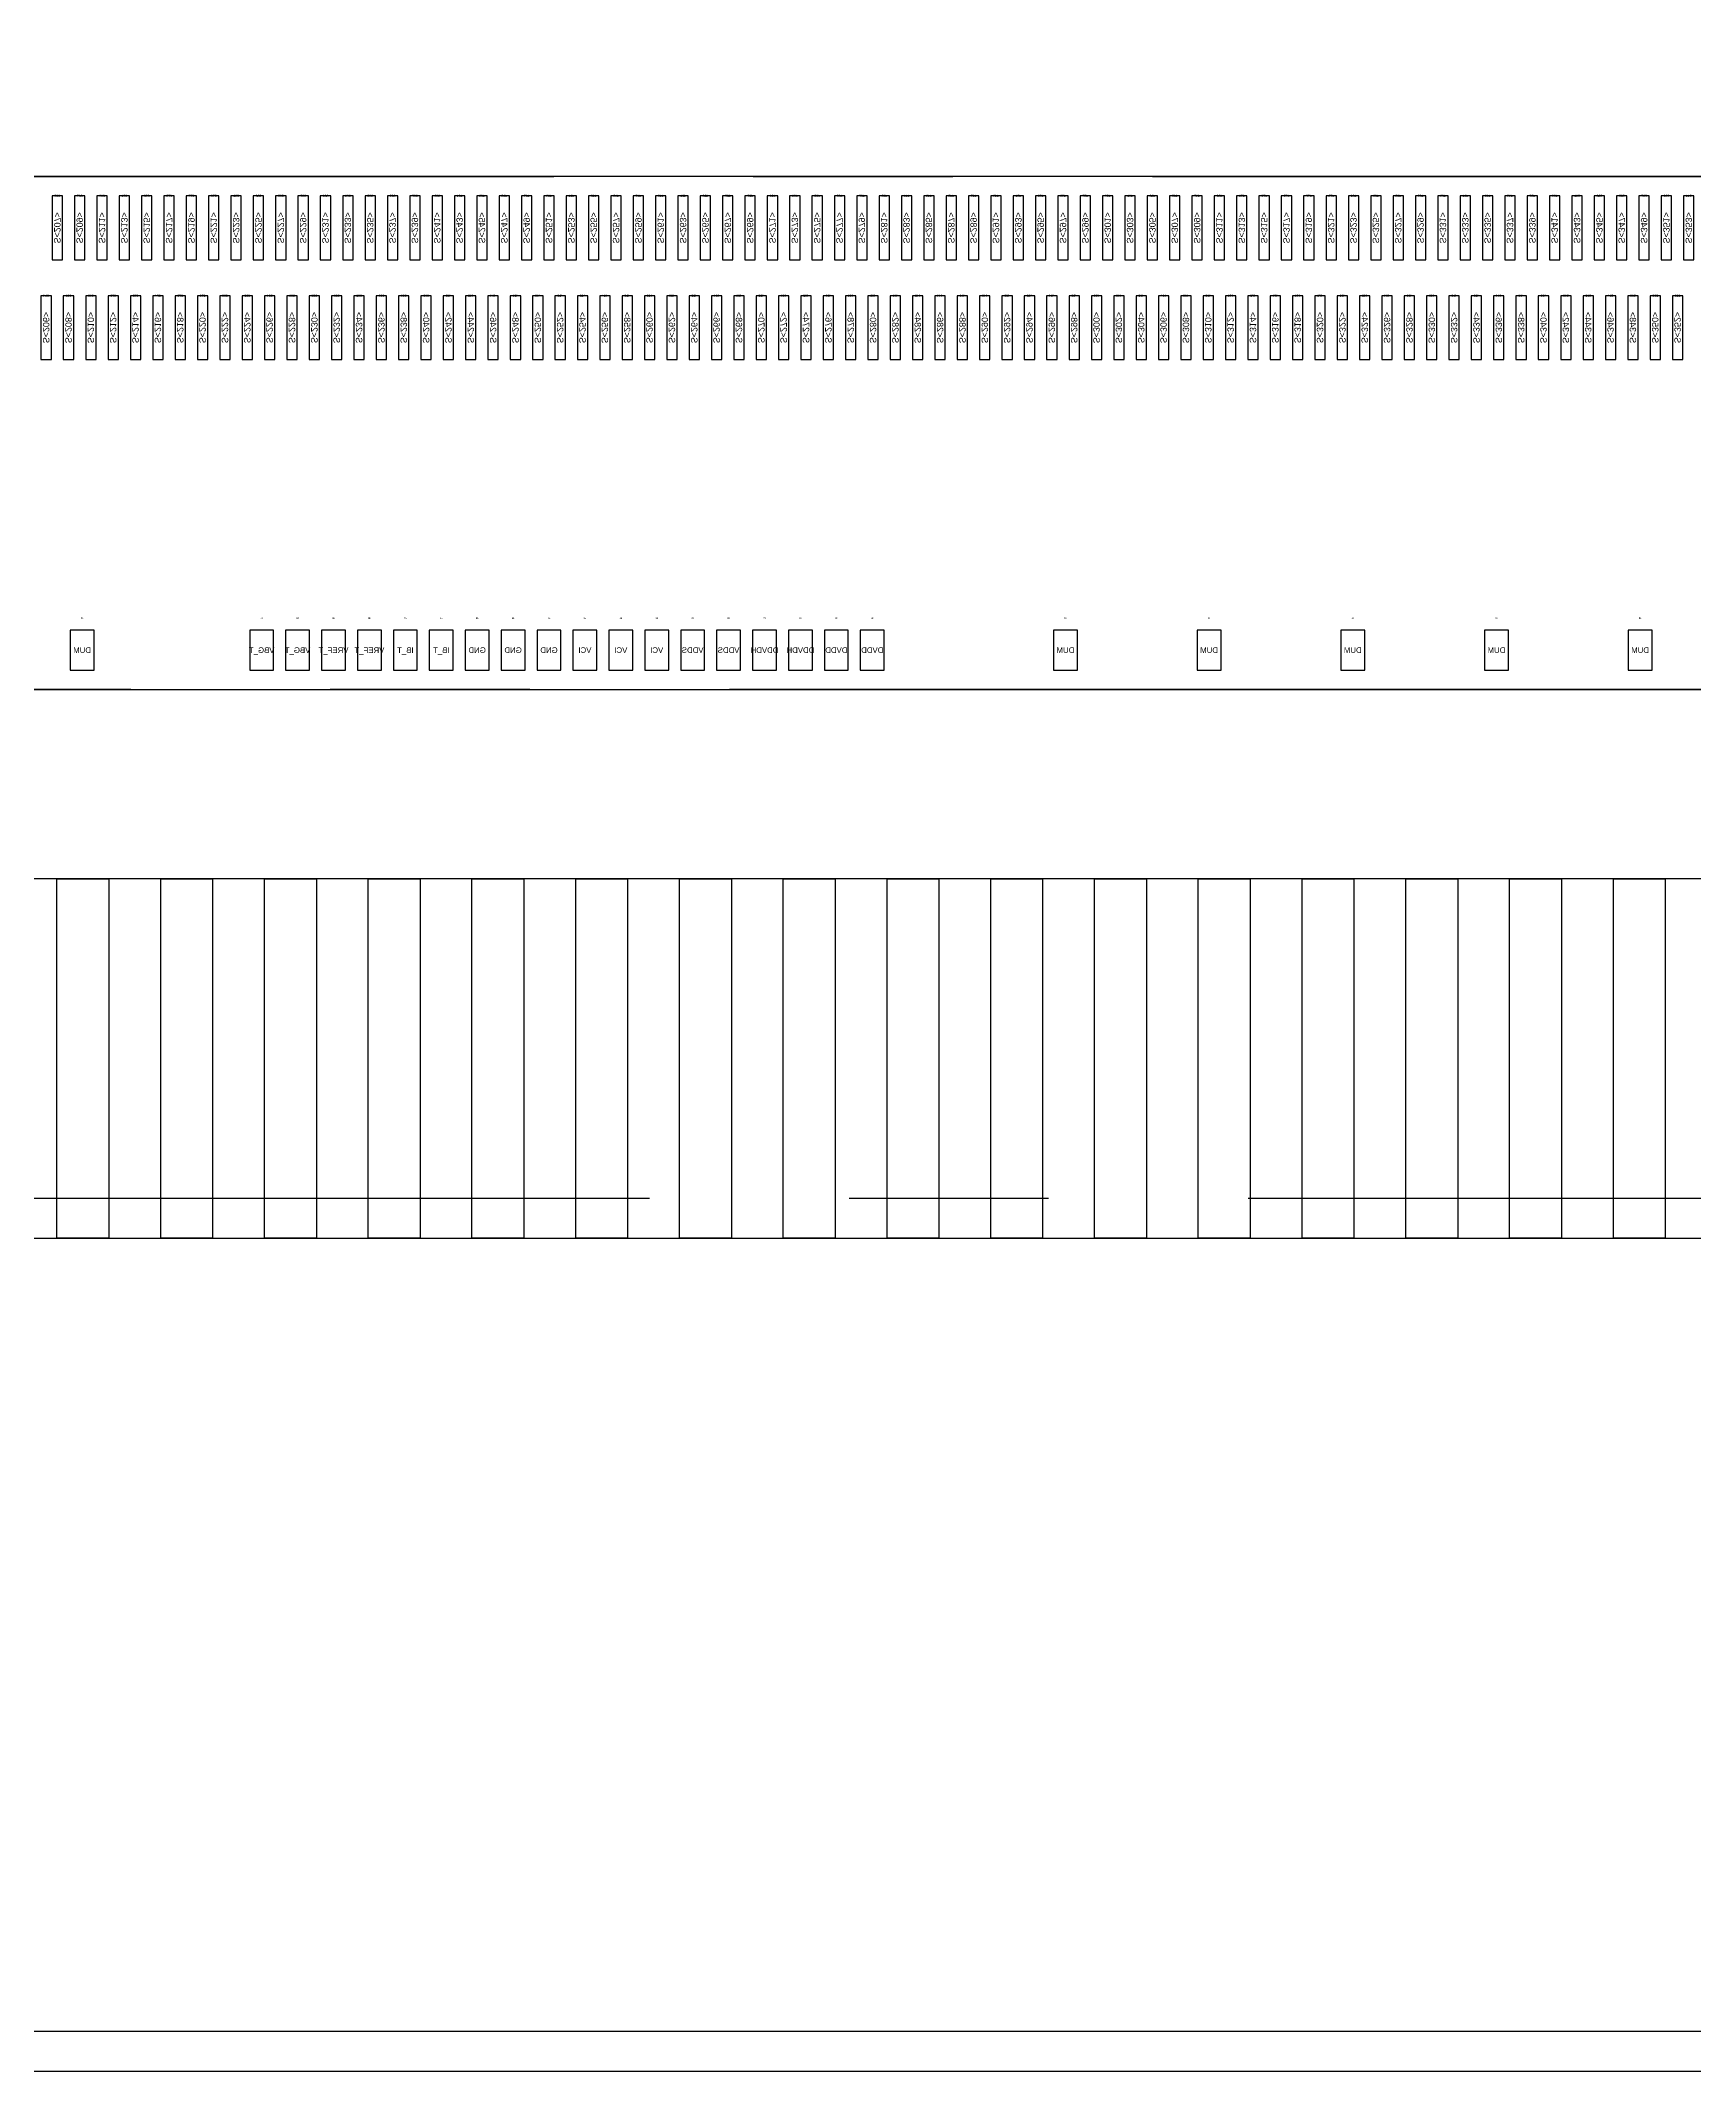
# Model space of a CAD drawing. Header units: millimetres. Extents: x 818 to 1306, y 1648 to 2013.
# Drawn here: x 952.452 to 954.524, y 1839.059 to 1841.603 of the extents above; entities that cross this region are included whole.
import ezdxf
from ezdxf.enums import TextEntityAlignment as Align

# ---------------------------------------------------------------- set-up
doc = ezdxf.new("R2010")
doc.units = ezdxf.units.MM
doc.linetypes.add('CENTER', pattern=[2, 1.25, -0.25, 0.25, -0.25])
for name, color, linetype in [('110_000', 3, 'Continuous'), ('192_000', 3, 'Continuous'), ('249_254', 3, 'Continuous'), ('ARRAY', 255, 'Continuous'), ('center', 1, 'CENTER'), ('FPC', 30, 'Continuous')]:
    doc.layers.add(name, color=color, linetype=linetype)
doc.layers.add('尺寸线 DIM', color=3, linetype='Continuous', lineweight=15)
doc.styles.get("Standard").update_dxf_attribs({"font": 'arial.ttf'})

# ---------------------------------------------------------------- blocks, each defined once
blk = doc.blocks.new('NV3006A1N_PAD')
at = {"layer": '110_000'}
for points in [[(-3.3185, 0.217), (-3.3185, 0.297), (-3.3055, 0.297), (-3.3055, 0.217), (-3.3185, 0.217)], [(-3.2905, 0.217), (-3.2905, 0.297), (-3.2775, 0.297), (-3.2775, 0.217), (-3.2905, 0.217)], [(-3.2625, 0.217), (-3.2625, 0.297), (-3.2495, 0.297), (-3.2495, 0.217), (-3.2625, 0.217)], [(-3.2345, 0.217), (-3.2345, 0.297), (-3.2215, 0.297), (-3.2215, 0.217), (-3.2345, 0.217)], [(-3.2065, 0.217), (-3.2065, 0.297), (-3.1935, 0.297), (-3.1935, 0.217), (-3.2065, 0.217)], [(-3.1785, 0.217), (-3.1785, 0.297), (-3.1655, 0.297), (-3.1655, 0.217), (-3.1785, 0.217)], [(-3.1505, 0.217), (-3.1505, 0.297), (-3.1375, 0.297), (-3.1375, 0.217), (-3.1505, 0.217)], [(-3.1225, 0.217), (-3.1225, 0.297), (-3.1095, 0.297), (-3.1095, 0.217), (-3.1225, 0.217)], [(-3.0945, 0.217), (-3.0945, 0.297), (-3.0815, 0.297), (-3.0815, 0.217), (-3.0945, 0.217)], [(-3.0665, 0.217), (-3.0665, 0.297), (-3.0535, 0.297), (-3.0535, 0.217), (-3.0665, 0.217)], [(-3.0385, 0.217), (-3.0385, 0.297), (-3.0255, 0.297), (-3.0255, 0.217), (-3.0385, 0.217)], [(-3.0105, 0.217), (-3.0105, 0.297), (-2.9975, 0.297), (-2.9975, 0.217), (-3.0105, 0.217)], [(-2.9825, 0.217), (-2.9825, 0.297), (-2.9695, 0.297), (-2.9695, 0.217), (-2.9825, 0.217)], [(-2.9545, 0.217), (-2.9545, 0.297), (-2.9415, 0.297), (-2.9415, 0.217), (-2.9545, 0.217)], [(-2.9265, 0.217), (-2.9265, 0.297), (-2.9135, 0.297), (-2.9135, 0.217), (-2.9265, 0.217)], [(-2.8985, 0.217), (-2.8985, 0.297), (-2.8855, 0.297), (-2.8855, 0.217), (-2.8985, 0.217)], [(-2.8705, 0.217), (-2.8705, 0.297), (-2.8575, 0.297), (-2.8575, 0.217), (-2.8705, 0.217)], [(-2.8425, 0.217), (-2.8425, 0.297), (-2.8295, 0.297), (-2.8295, 0.217), (-2.8425, 0.217)], [(-2.8145, 0.217), (-2.8145, 0.297), (-2.8015, 0.297), (-2.8015, 0.217), (-2.8145, 0.217)], [(-2.7865, 0.217), (-2.7865, 0.297), (-2.7735, 0.297), (-2.7735, 0.217), (-2.7865, 0.217)], [(-2.7585, 0.217), (-2.7585, 0.297), (-2.7455, 0.297), (-2.7455, 0.217), (-2.7585, 0.217)], [(-2.7305, 0.217), (-2.7305, 0.297), (-2.7175, 0.297), (-2.7175, 0.217), (-2.7305, 0.217)], [(-2.7025, 0.217), (-2.7025, 0.297), (-2.6895, 0.297), (-2.6895, 0.217), (-2.7025, 0.217)], [(-2.6745, 0.217), (-2.6745, 0.297), (-2.6615, 0.297), (-2.6615, 0.217), (-2.6745, 0.217)], [(-2.6465, 0.217), (-2.6465, 0.297), (-2.6335, 0.297), (-2.6335, 0.217), (-2.6465, 0.217)], [(-2.6185, 0.217), (-2.6185, 0.297), (-2.6055, 0.297), (-2.6055, 0.217), (-2.6185, 0.217)], [(-2.5905, 0.217), (-2.5905, 0.297), (-2.5775, 0.297), (-2.5775, 0.217), (-2.5905, 0.217)], [(-2.5625, 0.217), (-2.5625, 0.297), (-2.5495, 0.297), (-2.5495, 0.217), (-2.5625, 0.217)], [(-2.5345, 0.217), (-2.5345, 0.297), (-2.5215, 0.297), (-2.5215, 0.217), (-2.5345, 0.217)], [(-2.5065, 0.217), (-2.5065, 0.297), (-2.4935, 0.297), (-2.4935, 0.217), (-2.5065, 0.217)], [(-2.4785, 0.217), (-2.4785, 0.297), (-2.4655, 0.297), (-2.4655, 0.217), (-2.4785, 0.217)], [(-2.4505, 0.217), (-2.4505, 0.297), (-2.4375, 0.297), (-2.4375, 0.217), (-2.4505, 0.217)], [(-2.4225, 0.217), (-2.4225, 0.297), (-2.4095, 0.297), (-2.4095, 0.217), (-2.4225, 0.217)], [(-2.3945, 0.217), (-2.3945, 0.297), (-2.3815, 0.297), (-2.3815, 0.217), (-2.3945, 0.217)], [(-2.3665, 0.217), (-2.3665, 0.297), (-2.3535, 0.297), (-2.3535, 0.217), (-2.3665, 0.217)], [(-2.3385, 0.217), (-2.3385, 0.297), (-2.3255, 0.297), (-2.3255, 0.217), (-2.3385, 0.217)], [(-2.3105, 0.217), (-2.3105, 0.297), (-2.2975, 0.297), (-2.2975, 0.217), (-2.3105, 0.217)], [(-2.2825, 0.217), (-2.2825, 0.297), (-2.2695, 0.297), (-2.2695, 0.217), (-2.2825, 0.217)], [(-2.2545, 0.217), (-2.2545, 0.297), (-2.2415, 0.297), (-2.2415, 0.217), (-2.2545, 0.217)], [(-2.2265, 0.217), (-2.2265, 0.297), (-2.2135, 0.297), (-2.2135, 0.217), (-2.2265, 0.217)], [(-2.1985, 0.217), (-2.1985, 0.297), (-2.1855, 0.297), (-2.1855, 0.217), (-2.1985, 0.217)], [(-2.1705, 0.217), (-2.1705, 0.297), (-2.1575, 0.297), (-2.1575, 0.217), (-2.1705, 0.217)], [(-2.1425, 0.217), (-2.1425, 0.297), (-2.1295, 0.297), (-2.1295, 0.217), (-2.1425, 0.217)], [(-2.1145, 0.217), (-2.1145, 0.297), (-2.1015, 0.297), (-2.1015, 0.217), (-2.1145, 0.217)], [(-2.0865, 0.217), (-2.0865, 0.297), (-2.0735, 0.297), (-2.0735, 0.217), (-2.0865, 0.217)], [(-2.0585, 0.217), (-2.0585, 0.297), (-2.0455, 0.297), (-2.0455, 0.217), (-2.0585, 0.217)], [(-2.0305, 0.217), (-2.0305, 0.297), (-2.0175, 0.297), (-2.0175, 0.217), (-2.0305, 0.217)], [(-2.0025, 0.217), (-2.0025, 0.297), (-1.9895, 0.297), (-1.9895, 0.217), (-2.0025, 0.217)], [(-1.9745, 0.217), (-1.9745, 0.297), (-1.9615, 0.297), (-1.9615, 0.217), (-1.9745, 0.217)], [(-1.9465, 0.217), (-1.9465, 0.297), (-1.9335, 0.297), (-1.9335, 0.217), (-1.9465, 0.217)], [(-1.9185, 0.217), (-1.9185, 0.297), (-1.9055, 0.297), (-1.9055, 0.217), (-1.9185, 0.217)], [(-1.8905, 0.217), (-1.8905, 0.297), (-1.8775, 0.297), (-1.8775, 0.217), (-1.8905, 0.217)], [(-1.8625, 0.217), (-1.8625, 0.297), (-1.8495, 0.297), (-1.8495, 0.217), (-1.8625, 0.217)], [(-1.8345, 0.217), (-1.8345, 0.297), (-1.8215, 0.297), (-1.8215, 0.217), (-1.8345, 0.217)], [(-1.8065, 0.217), (-1.8065, 0.297), (-1.7935, 0.297), (-1.7935, 0.217), (-1.8065, 0.217)], [(-1.7785, 0.217), (-1.7785, 0.297), (-1.7655, 0.297), (-1.7655, 0.217), (-1.7785, 0.217)], [(-1.7505, 0.217), (-1.7505, 0.297), (-1.7375, 0.297), (-1.7375, 0.217), (-1.7505, 0.217)], [(-1.7225, 0.217), (-1.7225, 0.297), (-1.7095, 0.297), (-1.7095, 0.217), (-1.7225, 0.217)], [(-1.6945, 0.217), (-1.6945, 0.297), (-1.6815, 0.297), (-1.6815, 0.217), (-1.6945, 0.217)], [(-1.6665, 0.217), (-1.6665, 0.297), (-1.6535, 0.297), (-1.6535, 0.217), (-1.6665, 0.217)], [(-1.6385, 0.217), (-1.6385, 0.297), (-1.6255, 0.297), (-1.6255, 0.217), (-1.6385, 0.217)], [(-1.6105, 0.217), (-1.6105, 0.297), (-1.5975, 0.297), (-1.5975, 0.217), (-1.6105, 0.217)], [(-1.5825, 0.217), (-1.5825, 0.297), (-1.5695, 0.297), (-1.5695, 0.217), (-1.5825, 0.217)], [(-1.5545, 0.217), (-1.5545, 0.297), (-1.5415, 0.297), (-1.5415, 0.217), (-1.5545, 0.217)], [(-1.5265, 0.217), (-1.5265, 0.297), (-1.5135, 0.297), (-1.5135, 0.217), (-1.5265, 0.217)], [(-1.4985, 0.217), (-1.4985, 0.297), (-1.4855, 0.297), (-1.4855, 0.217), (-1.4985, 0.217)], [(-1.4705, 0.217), (-1.4705, 0.297), (-1.4575, 0.297), (-1.4575, 0.217), (-1.4705, 0.217)], [(-1.4425, 0.217), (-1.4425, 0.297), (-1.4295, 0.297), (-1.4295, 0.217), (-1.4425, 0.217)], [(-1.4145, 0.217), (-1.4145, 0.297), (-1.4015, 0.297), (-1.4015, 0.217), (-1.4145, 0.217)], [(-1.3865, 0.217), (-1.3865, 0.297), (-1.3735, 0.297), (-1.3735, 0.217), (-1.3865, 0.217)], [(-1.3585, 0.217), (-1.3585, 0.297), (-1.3455, 0.297), (-1.3455, 0.217), (-1.3585, 0.217)], [(-1.3305, 0.217), (-1.3305, 0.297), (-1.3175, 0.297), (-1.3175, 0.217), (-1.3305, 0.217)], [(-1.3025, 0.217), (-1.3025, 0.297), (-1.2895, 0.297), (-1.2895, 0.217), (-1.3025, 0.217)], [(-1.2745, 0.217), (-1.2745, 0.297), (-1.2615, 0.297), (-1.2615, 0.217), (-1.2745, 0.217)], [(-3.3045, 0.092), (-3.3045, 0.172), (-3.2915, 0.172), (-3.2915, 0.092), (-3.3045, 0.092)], [(-3.2765, 0.092), (-3.2765, 0.172), (-3.2635, 0.172), (-3.2635, 0.092), (-3.2765, 0.092)], [(-3.2485, 0.092), (-3.2485, 0.172), (-3.2355, 0.172), (-3.2355, 0.092), (-3.2485, 0.092)], [(-3.2205, 0.092), (-3.2205, 0.172), (-3.2075, 0.172), (-3.2075, 0.092), (-3.2205, 0.092)], [(-3.1925, 0.092), (-3.1925, 0.172), (-3.1795, 0.172), (-3.1795, 0.092), (-3.1925, 0.092)], [(-3.1645, 0.092), (-3.1645, 0.172), (-3.1515, 0.172), (-3.1515, 0.092), (-3.1645, 0.092)], [(-3.1365, 0.092), (-3.1365, 0.172), (-3.1235, 0.172), (-3.1235, 0.092), (-3.1365, 0.092)], [(-3.1085, 0.092), (-3.1085, 0.172), (-3.0955, 0.172), (-3.0955, 0.092), (-3.1085, 0.092)], [(-3.0805, 0.092), (-3.0805, 0.172), (-3.0675, 0.172), (-3.0675, 0.092), (-3.0805, 0.092)], [(-3.0525, 0.092), (-3.0525, 0.172), (-3.0395, 0.172), (-3.0395, 0.092), (-3.0525, 0.092)], [(-3.0245, 0.092), (-3.0245, 0.172), (-3.0115, 0.172), (-3.0115, 0.092), (-3.0245, 0.092)], [(-2.9965, 0.092), (-2.9965, 0.172), (-2.9835, 0.172), (-2.9835, 0.092), (-2.9965, 0.092)], [(-2.9685, 0.092), (-2.9685, 0.172), (-2.9555, 0.172), (-2.9555, 0.092), (-2.9685, 0.092)], [(-2.9405, 0.092), (-2.9405, 0.172), (-2.9275, 0.172), (-2.9275, 0.092), (-2.9405, 0.092)], [(-2.9125, 0.092), (-2.9125, 0.172), (-2.8995, 0.172), (-2.8995, 0.092), (-2.9125, 0.092)], [(-2.8845, 0.092), (-2.8845, 0.172), (-2.8715, 0.172), (-2.8715, 0.092), (-2.8845, 0.092)], [(-2.8565, 0.092), (-2.8565, 0.172), (-2.8435, 0.172), (-2.8435, 0.092), (-2.8565, 0.092)], [(-2.8285, 0.092), (-2.8285, 0.172), (-2.8155, 0.172), (-2.8155, 0.092), (-2.8285, 0.092)], [(-2.8005, 0.092), (-2.8005, 0.172), (-2.7875, 0.172), (-2.7875, 0.092), (-2.8005, 0.092)], [(-2.7725, 0.092), (-2.7725, 0.172), (-2.7595, 0.172), (-2.7595, 0.092), (-2.7725, 0.092)], [(-2.7445, 0.092), (-2.7445, 0.172), (-2.7315, 0.172), (-2.7315, 0.092), (-2.7445, 0.092)], [(-2.7165, 0.092), (-2.7165, 0.172), (-2.7035, 0.172), (-2.7035, 0.092), (-2.7165, 0.092)], [(-2.6885, 0.092), (-2.6885, 0.172), (-2.6755, 0.172), (-2.6755, 0.092), (-2.6885, 0.092)], [(-2.6605, 0.092), (-2.6605, 0.172), (-2.6475, 0.172), (-2.6475, 0.092), (-2.6605, 0.092)], [(-2.6325, 0.092), (-2.6325, 0.172), (-2.6195, 0.172), (-2.6195, 0.092), (-2.6325, 0.092)], [(-2.6045, 0.092), (-2.6045, 0.172), (-2.5915, 0.172), (-2.5915, 0.092), (-2.6045, 0.092)], [(-2.5765, 0.092), (-2.5765, 0.172), (-2.5635, 0.172), (-2.5635, 0.092), (-2.5765, 0.092)], [(-2.5485, 0.092), (-2.5485, 0.172), (-2.5355, 0.172), (-2.5355, 0.092), (-2.5485, 0.092)], [(-2.5205, 0.092), (-2.5205, 0.172), (-2.5075, 0.172), (-2.5075, 0.092), (-2.5205, 0.092)], [(-2.4925, 0.092), (-2.4925, 0.172), (-2.4795, 0.172), (-2.4795, 0.092), (-2.4925, 0.092)], [(-2.4645, 0.092), (-2.4645, 0.172), (-2.4515, 0.172), (-2.4515, 0.092), (-2.4645, 0.092)], [(-2.4365, 0.092), (-2.4365, 0.172), (-2.4235, 0.172), (-2.4235, 0.092), (-2.4365, 0.092)], [(-2.4085, 0.092), (-2.4085, 0.172), (-2.3955, 0.172), (-2.3955, 0.092), (-2.4085, 0.092)], [(-2.3805, 0.092), (-2.3805, 0.172), (-2.3675, 0.172), (-2.3675, 0.092), (-2.3805, 0.092)], [(-2.3525, 0.092), (-2.3525, 0.172), (-2.3395, 0.172), (-2.3395, 0.092), (-2.3525, 0.092)], [(-2.3245, 0.092), (-2.3245, 0.172), (-2.3115, 0.172), (-2.3115, 0.092), (-2.3245, 0.092)], [(-2.2965, 0.092), (-2.2965, 0.172), (-2.2835, 0.172), (-2.2835, 0.092), (-2.2965, 0.092)], [(-2.2685, 0.092), (-2.2685, 0.172), (-2.2555, 0.172), (-2.2555, 0.092), (-2.2685, 0.092)], [(-2.2405, 0.092), (-2.2405, 0.172), (-2.2275, 0.172), (-2.2275, 0.092), (-2.2405, 0.092)], [(-2.2125, 0.092), (-2.2125, 0.172), (-2.1995, 0.172), (-2.1995, 0.092), (-2.2125, 0.092)], [(-2.1845, 0.092), (-2.1845, 0.172), (-2.1715, 0.172), (-2.1715, 0.092), (-2.1845, 0.092)], [(-2.1565, 0.092), (-2.1565, 0.172), (-2.1435, 0.172), (-2.1435, 0.092), (-2.1565, 0.092)], [(-2.1285, 0.092), (-2.1285, 0.172), (-2.1155, 0.172), (-2.1155, 0.092), (-2.1285, 0.092)], [(-2.1005, 0.092), (-2.1005, 0.172), (-2.0875, 0.172), (-2.0875, 0.092), (-2.1005, 0.092)], [(-2.0725, 0.092), (-2.0725, 0.172), (-2.0595, 0.172), (-2.0595, 0.092), (-2.0725, 0.092)], [(-2.0445, 0.092), (-2.0445, 0.172), (-2.0315, 0.172), (-2.0315, 0.092), (-2.0445, 0.092)], [(-2.0165, 0.092), (-2.0165, 0.172), (-2.0035, 0.172), (-2.0035, 0.092), (-2.0165, 0.092)], [(-1.9885, 0.092), (-1.9885, 0.172), (-1.9755, 0.172), (-1.9755, 0.092), (-1.9885, 0.092)], [(-1.9605, 0.092), (-1.9605, 0.172), (-1.9475, 0.172), (-1.9475, 0.092), (-1.9605, 0.092)], [(-1.9325, 0.092), (-1.9325, 0.172), (-1.9195, 0.172), (-1.9195, 0.092), (-1.9325, 0.092)], [(-1.9045, 0.092), (-1.9045, 0.172), (-1.8915, 0.172), (-1.8915, 0.092), (-1.9045, 0.092)], [(-1.8765, 0.092), (-1.8765, 0.172), (-1.8635, 0.172), (-1.8635, 0.092), (-1.8765, 0.092)], [(-1.8485, 0.092), (-1.8485, 0.172), (-1.8355, 0.172), (-1.8355, 0.092), (-1.8485, 0.092)], [(-1.8205, 0.092), (-1.8205, 0.172), (-1.8075, 0.172), (-1.8075, 0.092), (-1.8205, 0.092)], [(-1.7925, 0.092), (-1.7925, 0.172), (-1.7795, 0.172), (-1.7795, 0.092), (-1.7925, 0.092)], [(-1.7645, 0.092), (-1.7645, 0.172), (-1.7515, 0.172), (-1.7515, 0.092), (-1.7645, 0.092)], [(-1.7365, 0.092), (-1.7365, 0.172), (-1.7235, 0.172), (-1.7235, 0.092), (-1.7365, 0.092)], [(-1.7085, 0.092), (-1.7085, 0.172), (-1.6955, 0.172), (-1.6955, 0.092), (-1.7085, 0.092)], [(-1.6805, 0.092), (-1.6805, 0.172), (-1.6675, 0.172), (-1.6675, 0.092), (-1.6805, 0.092)], [(-1.6525, 0.092), (-1.6525, 0.172), (-1.6395, 0.172), (-1.6395, 0.092), (-1.6525, 0.092)], [(-1.6245, 0.092), (-1.6245, 0.172), (-1.6115, 0.172), (-1.6115, 0.092), (-1.6245, 0.092)], [(-1.5965, 0.092), (-1.5965, 0.172), (-1.5835, 0.172), (-1.5835, 0.092), (-1.5965, 0.092)], [(-1.5685, 0.092), (-1.5685, 0.172), (-1.5555, 0.172), (-1.5555, 0.092), (-1.5685, 0.092)], [(-1.5405, 0.092), (-1.5405, 0.172), (-1.5275, 0.172), (-1.5275, 0.092), (-1.5405, 0.092)], [(-1.5125, 0.092), (-1.5125, 0.172), (-1.4995, 0.172), (-1.4995, 0.092), (-1.5125, 0.092)], [(-1.4845, 0.092), (-1.4845, 0.172), (-1.4715, 0.172), (-1.4715, 0.092), (-1.4845, 0.092)], [(-1.4565, 0.092), (-1.4565, 0.172), (-1.4435, 0.172), (-1.4435, 0.092), (-1.4565, 0.092)], [(-1.4285, 0.092), (-1.4285, 0.172), (-1.4155, 0.172), (-1.4155, 0.092), (-1.4285, 0.092)], [(-1.4005, 0.092), (-1.4005, 0.172), (-1.3875, 0.172), (-1.3875, 0.092), (-1.4005, 0.092)], [(-1.3725, 0.092), (-1.3725, 0.172), (-1.3595, 0.172), (-1.3595, 0.092), (-1.3725, 0.092)], [(-1.3445, 0.092), (-1.3445, 0.172), (-1.3315, 0.172), (-1.3315, 0.092), (-1.3445, 0.092)], [(-1.3165, 0.092), (-1.3165, 0.172), (-1.3035, 0.172), (-1.3035, 0.092), (-1.3165, 0.092)], [(-1.2885, 0.092), (-1.2885, 0.172), (-1.2755, 0.172), (-1.2755, 0.092), (-1.2885, 0.092)], [(-1.2605, 0.092), (-1.2605, 0.172), (-1.2475, 0.172), (-1.2475, 0.092), (-1.2605, 0.092)], [(-3.266, -0.297), (-3.266, -0.247), (-3.236, -0.247), (-3.236, -0.297), (-3.266, -0.297)], [(-3.086, -0.297), (-3.086, -0.247), (-3.056, -0.247), (-3.056, -0.297), (-3.086, -0.297)], [(-2.906, -0.297), (-2.906, -0.247), (-2.876, -0.247), (-2.876, -0.297), (-2.906, -0.297)], [(-2.726, -0.297), (-2.726, -0.247), (-2.696, -0.247), (-2.696, -0.297), (-2.726, -0.297)], [(-2.546, -0.297), (-2.546, -0.247), (-2.516, -0.247), (-2.516, -0.297), (-2.546, -0.297)], [(-2.304, -0.297), (-2.304, -0.247), (-2.274, -0.247), (-2.274, -0.297), (-2.304, -0.297)], [(-2.259, -0.297), (-2.259, -0.247), (-2.229, -0.247), (-2.229, -0.297), (-2.259, -0.297)], [(-2.214, -0.297), (-2.214, -0.247), (-2.184, -0.247), (-2.184, -0.297), (-2.214, -0.297)], [(-2.169, -0.297), (-2.169, -0.247), (-2.139, -0.247), (-2.139, -0.297), (-2.169, -0.297)], [(-2.124, -0.297), (-2.124, -0.247), (-2.094, -0.247), (-2.094, -0.297), (-2.124, -0.297)], [(-2.079, -0.297), (-2.079, -0.247), (-2.049, -0.247), (-2.049, -0.297), (-2.079, -0.297)], [(-2.034, -0.297), (-2.034, -0.247), (-2.004, -0.247), (-2.004, -0.297), (-2.034, -0.297)], [(-1.989, -0.297), (-1.989, -0.247), (-1.959, -0.247), (-1.959, -0.297), (-1.989, -0.297)], [(-1.944, -0.297), (-1.944, -0.247), (-1.914, -0.247), (-1.914, -0.297), (-1.944, -0.297)], [(-1.899, -0.297), (-1.899, -0.247), (-1.869, -0.247), (-1.869, -0.297), (-1.899, -0.297)], [(-1.854, -0.297), (-1.854, -0.247), (-1.824, -0.247), (-1.824, -0.297), (-1.854, -0.297)], [(-1.809, -0.297), (-1.809, -0.247), (-1.779, -0.247), (-1.779, -0.297), (-1.809, -0.297)], [(-1.764, -0.297), (-1.764, -0.247), (-1.734, -0.247), (-1.734, -0.297), (-1.764, -0.297)], [(-1.719, -0.297), (-1.719, -0.247), (-1.689, -0.247), (-1.689, -0.297), (-1.719, -0.297)], [(-1.674, -0.297), (-1.674, -0.247), (-1.644, -0.247), (-1.644, -0.297), (-1.674, -0.297)], [(-1.629, -0.297), (-1.629, -0.247), (-1.599, -0.247), (-1.599, -0.297), (-1.629, -0.297)], [(-1.584, -0.297), (-1.584, -0.247), (-1.554, -0.247), (-1.554, -0.297), (-1.584, -0.297)], [(-1.539, -0.297), (-1.539, -0.247), (-1.509, -0.247), (-1.509, -0.297), (-1.539, -0.297)], [(-1.314, -0.297), (-1.314, -0.247), (-1.284, -0.247), (-1.284, -0.297), (-1.314, -0.297)]]:
    blk.add_lwpolyline(points, dxfattribs=at)
at = {"layer": '249_254'}
blk.add_lwpolyline([(-5.36, -0.3215), (-5.36, 0.3215), (5.36, 0.3215), (5.36, -0.3215), (-5.36, -0.3215)], dxfattribs=at)
at = {"layer": '110_000'}
for s, p in [('S<353>', (-3.312, 0.257)), ('S<351>', (-3.284, 0.257)), ('S<349>', (-3.256, 0.257)), ('S<347>', (-3.228, 0.257)), ('S<345>', (-3.2, 0.257)), ('S<343>', (-3.172, 0.257)), ('S<341>', (-3.144, 0.257)), ('S<339>', (-3.116, 0.257)), ('S<337>', (-3.088, 0.257)), ('S<335>', (-3.06, 0.257)), ('S<333>', (-3.032, 0.257)), ('S<331>', (-3.004, 0.257)), ('S<329>', (-2.976, 0.257)), ('S<327>', (-2.948, 0.257)), ('S<325>', (-2.92, 0.257)), ('S<323>', (-2.892, 0.257)), ('S<321>', (-2.864, 0.257)), ('S<319>', (-2.836, 0.257)), ('S<317>', (-2.808, 0.257)), ('S<315>', (-2.78, 0.257)), ('S<313>', (-2.752, 0.257)), ('S<311>', (-2.724, 0.257)), ('S<309>', (-2.696, 0.257)), ('S<307>', (-2.668, 0.257)), ('S<305>', (-2.64, 0.257)), ('S<303>', (-2.612, 0.257)), ('S<301>', (-2.584, 0.257)), ('S<299>', (-2.556, 0.257)), ('S<297>', (-2.528, 0.257)), ('S<295>', (-2.5, 0.257)), ('S<293>', (-2.472, 0.257)), ('S<291>', (-2.444, 0.257)), ('S<289>', (-2.416, 0.257)), ('S<287>', (-2.388, 0.257)), ('S<285>', (-2.36, 0.257)), ('S<283>', (-2.332, 0.257)), ('S<281>', (-2.304, 0.257)), ('S<279>', (-2.276, 0.257)), ('S<277>', (-2.248, 0.257)), ('S<275>', (-2.22, 0.257)), ('S<273>', (-2.192, 0.257)), ('S<271>', (-2.164, 0.257)), ('S<269>', (-2.136, 0.257)), ('S<267>', (-2.108, 0.257)), ('S<265>', (-2.08, 0.257)), ('S<263>', (-2.052, 0.257)), ('S<261>', (-2.024, 0.257)), ('S<259>', (-1.996, 0.257)), ('S<257>', (-1.968, 0.257)), ('S<255>', (-1.94, 0.257)), ('S<253>', (-1.912, 0.257)), ('S<251>', (-1.884, 0.257)), ('S<249>', (-1.856, 0.257)), ('S<247>', (-1.828, 0.257)), ('S<245>', (-1.8, 0.257)), ('S<243>', (-1.772, 0.257)), ('S<241>', (-1.744, 0.257)), ('S<239>', (-1.716, 0.257)), ('S<237>', (-1.688, 0.257)), ('S<235>', (-1.66, 0.257)), ('S<233>', (-1.632, 0.257)), ('S<231>', (-1.604, 0.257)), ('S<229>', (-1.576, 0.257)), ('S<227>', (-1.548, 0.257)), ('S<225>', (-1.52, 0.257)), ('S<223>', (-1.492, 0.257)), ('S<221>', (-1.464, 0.257)), ('S<219>', (-1.436, 0.257)), ('S<217>', (-1.408, 0.257)), ('S<215>', (-1.38, 0.257)), ('S<213>', (-1.352, 0.257)), ('S<211>', (-1.324, 0.257)), ('S<209>', (-1.296, 0.257)), ('S<207>', (-1.268, 0.257)), ('S<352>', (-3.298, 0.132)), ('S<350>', (-3.27, 0.132)), ('S<348>', (-3.242, 0.132)), ('S<346>', (-3.214, 0.132)), ('S<344>', (-3.186, 0.132)), ('S<342>', (-3.158, 0.132)), ('S<340>', (-3.13, 0.132)), ('S<338>', (-3.102, 0.132)), ('S<336>', (-3.074, 0.132)), ('S<334>', (-3.046, 0.132)), ('S<332>', (-3.018, 0.132)), ('S<330>', (-2.99, 0.132)), ('S<328>', (-2.962, 0.132)), ('S<326>', (-2.934, 0.132)), ('S<324>', (-2.906, 0.132)), ('S<322>', (-2.878, 0.132)), ('S<320>', (-2.85, 0.132)), ('S<318>', (-2.822, 0.132)), ('S<316>', (-2.794, 0.132)), ('S<314>', (-2.766, 0.132)), ('S<312>', (-2.738, 0.132)), ('S<310>', (-2.71, 0.132)), ('S<308>', (-2.682, 0.132)), ('S<306>', (-2.654, 0.132)), ('S<304>', (-2.626, 0.132)), ('S<302>', (-2.598, 0.132)), ('S<300>', (-2.57, 0.132)), ('S<298>', (-2.542, 0.132)), ('S<296>', (-2.514, 0.132)), ('S<294>', (-2.486, 0.132)), ('S<292>', (-2.458, 0.132)), ('S<290>', (-2.43, 0.132)), ('S<288>', (-2.402, 0.132)), ('S<286>', (-2.374, 0.132)), ('S<284>', (-2.346, 0.132)), ('S<282>', (-2.318, 0.132)), ('S<280>', (-2.29, 0.132)), ('S<278>', (-2.262, 0.132)), ('S<276>', (-2.234, 0.132)), ('S<274>', (-2.206, 0.132)), ('S<272>', (-2.178, 0.132)), ('S<270>', (-2.15, 0.132)), ('S<268>', (-2.122, 0.132)), ('S<266>', (-2.094, 0.132)), ('S<264>', (-2.066, 0.132)), ('S<262>', (-2.038, 0.132)), ('S<260>', (-2.01, 0.132)), ('S<258>', (-1.982, 0.132)), ('S<256>', (-1.954, 0.132)), ('S<254>', (-1.926, 0.132)), ('S<252>', (-1.898, 0.132)), ('S<250>', (-1.87, 0.132)), ('S<248>', (-1.842, 0.132)), ('S<246>', (-1.814, 0.132)), ('S<244>', (-1.786, 0.132)), ('S<242>', (-1.758, 0.132)), ('S<240>', (-1.73, 0.132)), ('S<238>', (-1.702, 0.132)), ('S<236>', (-1.674, 0.132)), ('S<234>', (-1.646, 0.132)), ('S<232>', (-1.618, 0.132)), ('S<230>', (-1.59, 0.132)), ('S<228>', (-1.562, 0.132)), ('S<226>', (-1.534, 0.132)), ('S<224>', (-1.506, 0.132)), ('S<222>', (-1.478, 0.132)), ('S<220>', (-1.45, 0.132)), ('S<218>', (-1.422, 0.132)), ('S<216>', (-1.394, 0.132)), ('S<214>', (-1.366, 0.132)), ('S<212>', (-1.338, 0.132)), ('S<210>', (-1.31, 0.132)), ('S<208>', (-1.282, 0.132)), ('S<206>', (-1.254, 0.132))]:
    blk.add_text(s, height=0.008, rotation=90, dxfattribs=at).set_placement(p, align=Align.MIDDLE_CENTER)
for s, p in [('DUM', (-3.251, -0.272)), ('DUM', (-3.071, -0.272)), ('DUM', (-2.891, -0.272)), ('DUM', (-2.711, -0.272)), ('DUM', (-2.531, -0.272)), ('DVDD', (-2.289, -0.272)), ('DVDD', (-2.244, -0.272)), ('DDVDH', (-2.199, -0.272)), ('DDVDH', (-2.154, -0.272)), ('VDDS', (-2.109, -0.272)), ('VDDS', (-2.064, -0.272)), ('VCI', (-2.019, -0.272)), ('VCI', (-1.974, -0.272)), ('VCI', (-1.929, -0.272)), ('GND', (-1.884, -0.272)), ('GND', (-1.839, -0.272)), ('GND', (-1.794, -0.272)), ('IB_T', (-1.749, -0.272)), ('IB_T', (-1.704, -0.272)), ('VREF_T', (-1.659, -0.272)), ('VREF_T', (-1.614, -0.272)), ('VBG_T', (-1.569, -0.272)), ('VBG_T', (-1.524, -0.272)), ('DUM', (-1.299, -0.272))]:
    blk.add_text(s, height=0.007, dxfattribs=at).set_placement(p, align=Align.MIDDLE_CENTER)
at = {"layer": '192_000'}
for s, height, p in [('511', 0.003, (-3.312, 0.297)), ('509', 0.003, (-3.284, 0.297)), ('507', 0.003, (-3.256, 0.297)), ('505', 0.003, (-3.228, 0.297)), ('503', 0.003, (-3.2, 0.297)), ('501', 0.003, (-3.172, 0.297)), ('499', 0.003, (-3.144, 0.297)), ('497', 0.003, (-3.116, 0.297)), ('495', 0.003, (-3.088, 0.297)), ('493', 0.003, (-3.06, 0.297)), ('491', 0.003, (-3.032, 0.297)), ('489', 0.003, (-3.004, 0.297)), ('487', 0.003, (-2.976, 0.297)), ('485', 0.003, (-2.948, 0.297)), ('483', 0.003, (-2.92, 0.297)), ('481', 0.003, (-2.892, 0.297)), ('479', 0.003, (-2.864, 0.297)), ('477', 0.003, (-2.836, 0.297)), ('475', 0.003, (-2.808, 0.297)), ('473', 0.003, (-2.78, 0.297)), ('471', 0.003, (-2.752, 0.297)), ('469', 0.003, (-2.724, 0.297)), ('467', 0.003, (-2.696, 0.297)), ('465', 0.003, (-2.668, 0.297)), ('463', 0.003, (-2.64, 0.297)), ('461', 0.003, (-2.612, 0.297)), ('459', 0.003, (-2.584, 0.297)), ('457', 0.003, (-2.556, 0.297)), ('455', 0.003, (-2.528, 0.297)), ('453', 0.003, (-2.5, 0.297)), ('451', 0.003, (-2.472, 0.297)), ('449', 0.003, (-2.444, 0.297)), ('447', 0.003, (-2.416, 0.297)), ('445', 0.003, (-2.388, 0.297)), ('443', 0.003, (-2.36, 0.297)), ('441', 0.003, (-2.332, 0.297)), ('439', 0.003, (-2.304, 0.297)), ('437', 0.003, (-2.276, 0.297)), ('435', 0.003, (-2.248, 0.297)), ('433', 0.003, (-2.22, 0.297)), ('431', 0.003, (-2.192, 0.297)), ('429', 0.003, (-2.164, 0.297)), ('427', 0.003, (-2.136, 0.297)), ('425', 0.003, (-2.108, 0.297)), ('423', 0.003, (-2.08, 0.297)), ('421', 0.003, (-2.052, 0.297)), ('419', 0.003, (-2.024, 0.297)), ('417', 0.003, (-1.996, 0.297)), ('415', 0.003, (-1.968, 0.297)), ('413', 0.003, (-1.94, 0.297)), ('411', 0.003, (-1.912, 0.297)), ('409', 0.003, (-1.884, 0.297)), ('407', 0.003, (-1.856, 0.297)), ('405', 0.003, (-1.828, 0.297)), ('403', 0.003, (-1.8, 0.297)), ('401', 0.003, (-1.772, 0.297)), ('399', 0.003, (-1.744, 0.297)), ('397', 0.003, (-1.716, 0.297)), ('395', 0.003, (-1.688, 0.297)), ('393', 0.003, (-1.66, 0.297)), ('391', 0.003, (-1.632, 0.297)), ('389', 0.003, (-1.604, 0.297)), ('387', 0.003, (-1.576, 0.297)), ('385', 0.003, (-1.548, 0.297)), ('383', 0.003, (-1.52, 0.297)), ('381', 0.003, (-1.492, 0.297)), ('379', 0.003, (-1.464, 0.297)), ('377', 0.003, (-1.436, 0.297)), ('375', 0.003, (-1.408, 0.297)), ('373', 0.003, (-1.38, 0.297)), ('371', 0.003, (-1.352, 0.297)), ('369', 0.003, (-1.324, 0.297)), ('367', 0.003, (-1.296, 0.297)), ('365', 0.003, (-1.268, 0.297)), ('510', 0.003, (-3.298, 0.172)), ('508', 0.003, (-3.27, 0.172)), ('506', 0.003, (-3.242, 0.172)), ('504', 0.003, (-3.214, 0.172)), ('502', 0.003, (-3.186, 0.172)), ('500', 0.003, (-3.158, 0.172)), ('498', 0.003, (-3.13, 0.172)), ('496', 0.003, (-3.102, 0.172)), ('494', 0.003, (-3.074, 0.172)), ('492', 0.003, (-3.046, 0.172)), ('490', 0.003, (-3.018, 0.172)), ('488', 0.003, (-2.99, 0.172)), ('486', 0.003, (-2.962, 0.172)), ('484', 0.003, (-2.934, 0.172)), ('482', 0.003, (-2.906, 0.172)), ('480', 0.003, (-2.878, 0.172)), ('478', 0.003, (-2.85, 0.172)), ('476', 0.003, (-2.822, 0.172)), ('474', 0.003, (-2.794, 0.172)), ('472', 0.003, (-2.766, 0.172)), ('470', 0.003, (-2.738, 0.172)), ('468', 0.003, (-2.71, 0.172)), ('466', 0.003, (-2.682, 0.172)), ('464', 0.003, (-2.654, 0.172)), ('462', 0.003, (-2.626, 0.172)), ('460', 0.003, (-2.598, 0.172)), ('458', 0.003, (-2.57, 0.172)), ('456', 0.003, (-2.542, 0.172)), ('454', 0.003, (-2.514, 0.172)), ('452', 0.003, (-2.486, 0.172)), ('450', 0.003, (-2.458, 0.172)), ('448', 0.003, (-2.43, 0.172)), ('446', 0.003, (-2.402, 0.172)), ('444', 0.003, (-2.374, 0.172)), ('442', 0.003, (-2.346, 0.172)), ('440', 0.003, (-2.318, 0.172)), ('438', 0.003, (-2.29, 0.172)), ('436', 0.003, (-2.262, 0.172)), ('434', 0.003, (-2.234, 0.172)), ('432', 0.003, (-2.206, 0.172)), ('430', 0.003, (-2.178, 0.172)), ('428', 0.003, (-2.15, 0.172)), ('426', 0.003, (-2.122, 0.172)), ('424', 0.003, (-2.094, 0.172)), ('422', 0.003, (-2.066, 0.172)), ('420', 0.003, (-2.038, 0.172)), ('418', 0.003, (-2.01, 0.172)), ('416', 0.003, (-1.982, 0.172)), ('414', 0.003, (-1.954, 0.172)), ('412', 0.003, (-1.926, 0.172)), ('410', 0.003, (-1.898, 0.172)), ('408', 0.003, (-1.87, 0.172)), ('406', 0.003, (-1.842, 0.172)), ('404', 0.003, (-1.814, 0.172)), ('402', 0.003, (-1.786, 0.172)), ('400', 0.003, (-1.758, 0.172)), ('398', 0.003, (-1.73, 0.172)), ('396', 0.003, (-1.702, 0.172)), ('394', 0.003, (-1.674, 0.172)), ('392', 0.003, (-1.646, 0.172)), ('390', 0.003, (-1.618, 0.172)), ('388', 0.003, (-1.59, 0.172)), ('386', 0.003, (-1.562, 0.172)), ('384', 0.003, (-1.534, 0.172)), ('382', 0.003, (-1.506, 0.172)), ('380', 0.003, (-1.478, 0.172)), ('378', 0.003, (-1.45, 0.172)), ('376', 0.003, (-1.422, 0.172)), ('374', 0.003, (-1.394, 0.172)), ('372', 0.003, (-1.366, 0.172)), ('370', 0.003, (-1.338, 0.172)), ('368', 0.003, (-1.31, 0.172)), ('366', 0.003, (-1.282, 0.172)), ('364', 0.003, (-1.254, 0.172)), ('29', 0.002, (-3.251, -0.232)), ('30', 0.002, (-3.071, -0.232)), ('31', 0.002, (-2.891, -0.232)), ('32', 0.002, (-2.711, -0.232)), ('33', 0.002, (-2.531, -0.232)), ('34', 0.002, (-2.289, -0.232)), ('35', 0.002, (-2.244, -0.232)), ('36', 0.002, (-2.199, -0.232)), ('37', 0.002, (-2.154, -0.232)), ('38', 0.002, (-2.109, -0.232)), ('39', 0.002, (-2.064, -0.232)), ('40', 0.002, (-2.019, -0.232)), ('41', 0.002, (-1.974, -0.232)), ('42', 0.002, (-1.929, -0.232)), ('43', 0.002, (-1.884, -0.232)), ('44', 0.002, (-1.839, -0.232)), ('45', 0.002, (-1.794, -0.232)), ('46', 0.002, (-1.749, -0.232)), ('47', 0.002, (-1.704, -0.232)), ('48', 0.002, (-1.659, -0.232)), ('49', 0.002, (-1.614, -0.232)), ('50', 0.002, (-1.569, -0.232)), ('51', 0.002, (-1.524, -0.232)), ('52', 0.002, (-1.299, -0.232))]:
    blk.add_text(s, height=height, dxfattribs=at).set_placement(p, align=Align.MIDDLE_CENTER)
blk = doc.blocks.new('AR_IC_ALL')
at = {"layer": 'center'}
blk.add_lwpolyline([(0, 0), (10.72, 0), (10.72, 0.643), (0, 0.643), (0, 0)], dxfattribs=at)
blk.add_blockref('NV3006A1N_PAD', (5.36, 0.3215))
blk = doc.blocks.new('AR_FPC')
at = {"layer": 'center'}
blk.add_lwpolyline([(-5.59, -29.265), (6.58, -29.265), (6.58, -28.865), (-5.59, -28.865), (-5.59, -29.265)], dxfattribs=at)
blk = doc.blocks.new('A$C579B7D62')
at = {"layer": 'ARRAY', "color": 6}
blk.add_lwpolyline([(-11.5395, -66.9858), (11.5395, -66.9858), (11.5395, 0.9002), (-11.5395, 0.9002), (-11.5395, -66.9858)], dxfattribs=at)
at = {"color": 6, "xscale": -1}
blk.add_blockref('AR_IC_ALL', (5.36, -66.2988), dxfattribs=at)
at = {"color": 6}
blk.add_blockref('AR_FPC', (0.35, -37.6708), dxfattribs=at)

msp = doc.modelspace()

# ---------------------------------------------------------------- linework, layer by layer
at = {"color": 5}
msp.add_line((961.3059, 1839.1087), (941.1042, 1839.1087), dxfattribs=at)
at = {"color": 7}
msp.add_line((963.195, 1839.0587), (939.215, 1839.0587), dxfattribs=at)
for points in [[(952.4725, 1840.5527), (952.5375, 1840.5527), (952.5375, 1840.1027), (952.4725, 1840.1027)], [(952.6025, 1840.5527), (952.6675, 1840.5527), (952.6675, 1840.1027), (952.6025, 1840.1027)], [(952.7325, 1840.5527), (952.7975, 1840.5527), (952.7975, 1840.1027), (952.7325, 1840.1027)], [(952.8625, 1840.5527), (952.9275, 1840.5527), (952.9275, 1840.1027), (952.8625, 1840.1027)], [(952.9925, 1840.5527), (953.0575, 1840.5527), (953.0575, 1840.1027), (952.9925, 1840.1027)], [(953.1225, 1840.5527), (953.1875, 1840.5527), (953.1875, 1840.1027), (953.1225, 1840.1027)], [(953.2525, 1840.5527), (953.3175, 1840.5527), (953.3175, 1840.1027), (953.2525, 1840.1027)], [(953.3825, 1840.5527), (953.4475, 1840.5527), (953.4475, 1840.1027), (953.3825, 1840.1027)], [(953.5125, 1840.5527), (953.5775, 1840.5527), (953.5775, 1840.1027), (953.5125, 1840.1027)], [(953.6425, 1840.5527), (953.7075, 1840.5527), (953.7075, 1840.1027), (953.6425, 1840.1027)], [(953.7725, 1840.5527), (953.8375, 1840.5527), (953.8375, 1840.1027), (953.7725, 1840.1027)], [(953.9025, 1840.5527), (953.9675, 1840.5527), (953.9675, 1840.1027), (953.9025, 1840.1027)], [(954.0325, 1840.5527), (954.0975, 1840.5527), (954.0975, 1840.1027), (954.0325, 1840.1027)], [(954.1625, 1840.5527), (954.2275, 1840.5527), (954.2275, 1840.1027), (954.1625, 1840.1027)], [(954.2925, 1840.5527), (954.3575, 1840.5527), (954.3575, 1840.1027), (954.2925, 1840.1027)], [(954.4225, 1840.5527), (954.4875, 1840.5527), (954.4875, 1840.1027), (954.4225, 1840.1027)]]:
    msp.add_lwpolyline(points, close=True)
at = {"layer": 'FPC', "color": 30, "lineweight": -3}
msp.add_line((958.635, 1840.5527), (945.465, 1840.5527), dxfattribs=at)

# ---------------------------------------------------------------- block references
at = {"layer": '尺寸线 DIM', "color": 0, "ltscale": 5}
msp.add_blockref('A$C579B7D62', (951.205, 1907.0885), dxfattribs=at)

doc.saveas('drawing.dxf')
